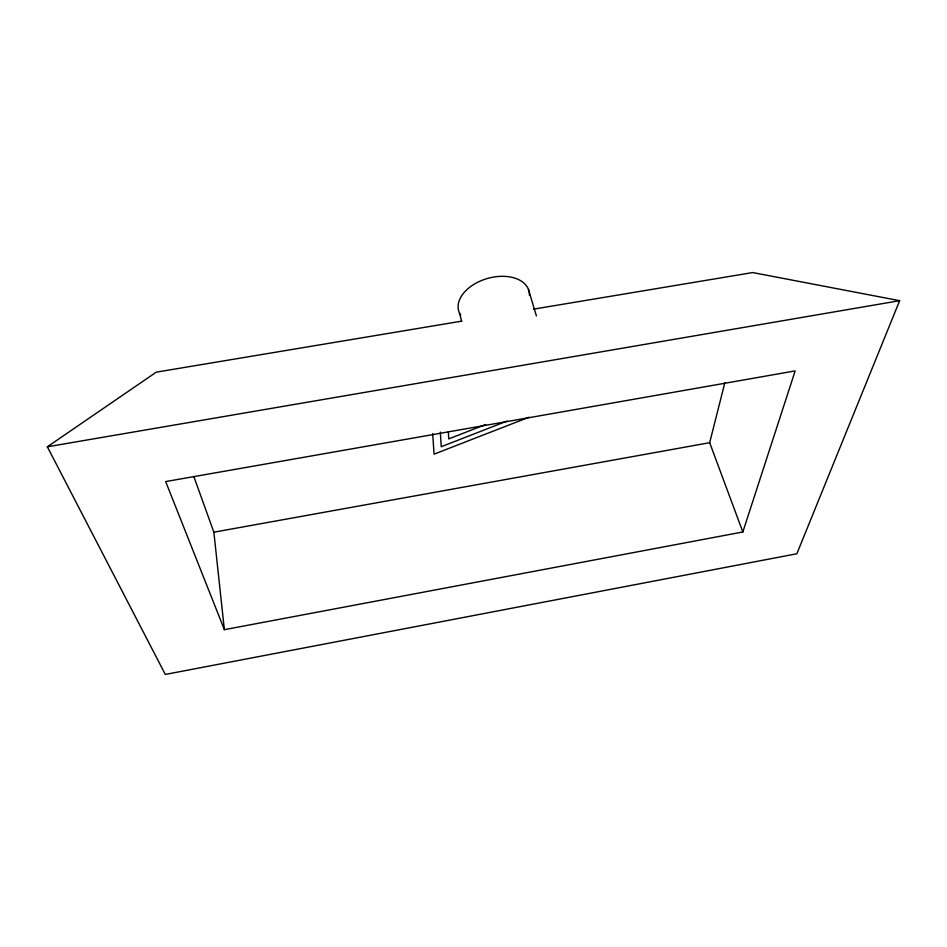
<?xml version="1.0" encoding="UTF-8"?>
<svg xmlns="http://www.w3.org/2000/svg" width="947" height="947" viewBox="0 0 947 947"><rect width="100%" height="100%" fill="white"/><g stroke="black" fill="none" stroke-linecap="round" stroke-linejoin="round"><path stroke-width="1.42" d="M742.839 531.977L795.149 370.904L165.678 481.573L224.368 629.672L742.839 531.977L709.682 442.687L724.857 382.647M533.552 309.148L752.676 272.558L899.65 300.684L796.865 553.758L165.311 674.442L47.35 446.795L156.267 372.159L461.686 321.151M485.669 424.493L448.748 438.911L448.381 431.678M507.071 421.06L441.219 446.735L440.355 432.092M528.982 417.225L434.069 454.158L432.672 433.631M193.827 476.53L213.856 532.19L709.682 442.687M47.35 446.795L899.65 300.684M528.45 289.439L536.404 315.896M459.52 313.149L461.663 321.459M213.856 532.19L224.368 629.672M460.739 315.268A36.531 23.178 -16.1 0 1 487.314 278.513A36.531 23.178 -16.1 0 1 529.432 295.428"/></g></svg>
